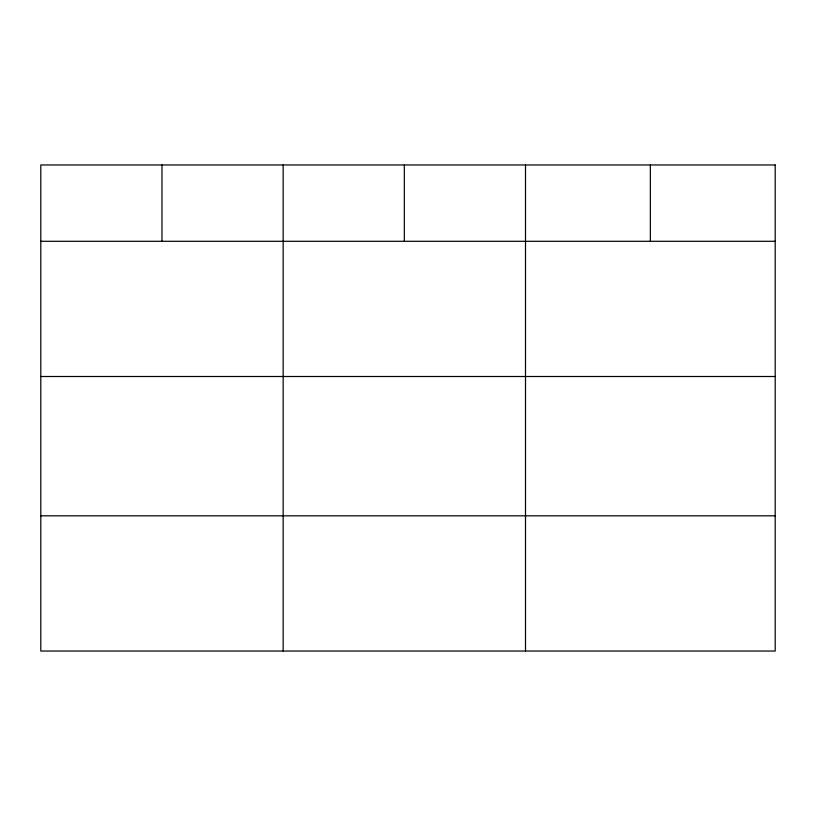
<?xml version="1.0" encoding="UTF-8"?>
<svg xmlns="http://www.w3.org/2000/svg" width="816" height="816" viewBox="0 0 816 816"><rect width="100%" height="100%" fill="white"/><g stroke="black" fill="none" stroke-linecap="round" stroke-linejoin="round"><path stroke-width="1.22" d="M40.8 241.291L775.2 241.291M40.8 376.502L775.2 376.502M40.8 515.824L775.2 515.824M650.352 164.965L650.352 241.291M525.504 164.965L525.504 651.035M404.328 164.965L404.328 241.291M283.152 164.965L283.152 651.035M161.976 164.965L161.976 241.291M775.2 164.965L40.8 164.965L40.8 651.035L775.2 651.035L775.2 164.965"/></g></svg>
